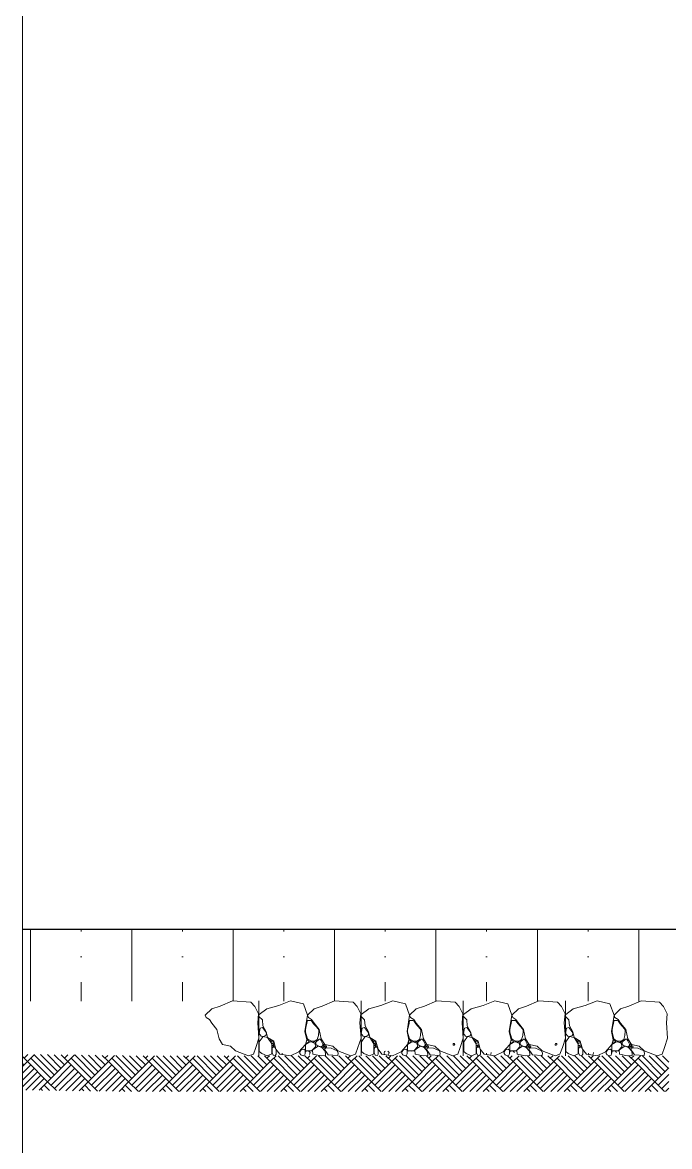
# Model space of a CAD drawing. Header units: millimetres. Extents: x -1932176 to 78768, y -1967 to 1266654.
# Drawn here: x -1855341.279 to -1855338.567, y 1151205.498 to 1151210.206 of the extents above; entities that cross this region are included whole.
import ezdxf

# ---------------------------------------------------------------- set-up
doc = ezdxf.new("R2010")
doc.units = ezdxf.units.MM
for name, color, linetype, lineweight in [('centre line circle', 231, 'Continuous', 15), ('GROUND HATCH', 252, 'Continuous', 5), ('HATCH', 250, 'Continuous', 13), ('section lines', 10, 'Continuous', 30)]:
    doc.layers.add(name, color=color, linetype=linetype, lineweight=lineweight)

msp = doc.modelspace()

# ---------------------------------------------------------------- hatches: boundary and pattern name
at = {"layer": 'GROUND HATCH', "ltscale": 3, "transparency": 33554687}
h = msp.add_hatch(dxfattribs=at)
h.set_pattern_fill('AR-PARQ1', color=256, scale=0.01, angle=45)
h.set_pattern_definition([(135, (-1856337.68526, 1150927.45162), (-0.169705627, 1e-17), [0.12, -0.12]), (135, (-1856337.67112, 1150927.46577), (-0.169705627, 1e-17), [0.12, -0.12]), (135, (-1856337.65698, 1150927.47991), (-0.169705627, 1e-17), [0.12, -0.12]), (135, (-1856337.64284, 1150927.49405), (-0.169705627, 1e-17), [0.12, -0.12]), (135, (-1856337.6287, 1150927.50819), (-0.169705627, 1e-17), [0.12, -0.12]), (135, (-1856337.61455, 1150927.52234), (-0.169705627, 1e-17), [0.12, -0.12]), (135, (-1856337.60041, 1150927.53648), (-0.169705627, 1e-17), [0.12, -0.12]), (45, (-1856337.77012, 1150927.53648), (0.169705627, -1e-17), [0.12, -0.12]), (45, (-1856337.78426, 1150927.55062), (0.169705627, -1e-17), [0.12, -0.12]), (45, (-1856337.7984, 1150927.56476), (0.169705627, -1e-17), [0.12, -0.12]), (45, (-1856337.81254, 1150927.5789), (0.169705627, -1e-17), [0.12, -0.12]), (45, (-1856337.82668, 1150927.59305), (0.169705627, -1e-17), [0.12, -0.12]), (45, (-1856337.84083, 1150927.60719), (0.169705627, -1e-17), [0.12, -0.12]), (45, (-1856337.85497, 1150927.62133), (0.169705627, -1e-17), [0.12, -0.12])])
h.paths.add_polyline_path([(-1855340.81393, 1151205.72814), (-1855340.3856, 1151205.72814), (-1855339.95726, 1151205.72814), (-1855339.52893, 1151205.72814), (-1855339.10059, 1151205.72814), (-1855338.56974, 1151205.72814), (-1855338.56974, 1151205.87814), (-1855339.10059, 1151205.87814), (-1855339.52893, 1151205.87814), (-1855339.95726, 1151205.87814), (-1855340.3856, 1151205.87814), (-1855340.81393, 1151205.87814), (-1855341.27928, 1151205.88447), (-1855341.27928, 1151205.73447)])
at = {"layer": 'HATCH', "transparency": 33554582}
h = msp.add_hatch(dxfattribs=at)
h.set_pattern_fill('ANSI35', color=256, scale=1.7, angle=45)
h.set_pattern_definition([(90, (-1855419.87125, 1150986.77993), (-0.425, 8e-17), []), (90, (-1855419.65875, 1150986.99243), (-0.425, 8e-17), [0.53125, -0.10625, 0, -0.10625])])
h.paths.add_polyline_path([(-1855330.07635, 1151207.30688), (-1855337.65683, 1151207.30688), (-1855337.65683, 1151207.00688), (-1855337.19708, 1151207.00688), (-1855329.87345, 1151207.00688), (-1855329.87345, 1151207.20147)])
h.paths.add_polyline_path([(-1855337.65708, 1151206.40688), (-1855341.27928, 1151206.40688), (-1855341.27928, 1151206.10688), (-1855337.65708, 1151206.10688)])
h.paths.add_polyline_path([(-1855313.98647, 1151206.40688), (-1855313.98647, 1151206.10731)])

# ---------------------------------------------------------------- linework, layer by layer
at = {"layer": 'centre line circle'}
msp.add_lwpolyline([(-1855321.5808, 1151221.0205), (-1855321.5808, 1151198.94708), (-1855341.27928, 1151198.94708), (-1855341.27928, 1151221.0205)], dxfattribs=at)
msp.add_lwpolyline([(-1855321.5808, 1151221.0205), (-1855321.5808, 1151198.94708), (-1855341.27928, 1151198.94708), (-1855341.27928, 1151221.0205)], dxfattribs=at)
at = {"layer": 'GROUND HATCH'}
for p, q in [((-1855340.28839, 1151205.87814), (-1855340.28839, 1151206.10814)), ((-1855340.28839, 1151205.87814), (-1855340.28839, 1151206.10814)), ((-1855340.28839, 1151205.87814), (-1855340.28839, 1151206.10814)), ((-1855339.86006, 1151205.87814), (-1855339.86006, 1151206.10814)), ((-1855339.86006, 1151205.87814), (-1855339.86006, 1151206.10814)), ((-1855339.86006, 1151205.87814), (-1855339.86006, 1151206.10814)), ((-1855339.43172, 1151205.87814), (-1855339.43172, 1151206.10814)), ((-1855339.43172, 1151205.87814), (-1855339.43172, 1151206.10814)), ((-1855339.43172, 1151205.87814), (-1855339.43172, 1151206.10814)), ((-1855339.00339, 1151205.87814), (-1855339.00339, 1151206.10814)), ((-1855339.00339, 1151205.87814), (-1855339.00339, 1151206.10814)), ((-1855339.00339, 1151205.87814), (-1855339.00339, 1151206.10814)), ((-1855340.09339, 1151205.89658), (-1855340.08802, 1151205.89804)), ((-1855340.08802, 1151205.89804), (-1855340.08405, 1151205.89821)), ((-1855340.08405, 1151205.89821), (-1855340.07885, 1151205.89738)), ((-1855339.76225, 1151205.89658), (-1855339.75689, 1151205.89804)), ((-1855339.65969, 1151205.89804), (-1855339.65572, 1151205.89821)), ((-1855339.65572, 1151205.89821), (-1855339.65051, 1151205.89738)), ((-1855339.23672, 1151205.89658), (-1855339.23135, 1151205.89804)), ((-1855339.23135, 1151205.89804), (-1855339.22738, 1151205.89821)), ((-1855339.22738, 1151205.89821), (-1855339.22218, 1151205.89738)), ((-1855338.80838, 1151205.89658), (-1855338.80302, 1151205.89804)), ((-1855338.80302, 1151205.89804), (-1855338.79905, 1151205.89821)), ((-1855338.79905, 1151205.89821), (-1855338.79384, 1151205.89738)), ((-1855340.19019, 1151205.88342), (-1855340.19107, 1151205.88842)), ((-1855340.09387, 1151205.88842), (-1855340.09339, 1151205.89658)), ((-1855340.07885, 1151205.89738), (-1855340.0739, 1151205.8921)), ((-1855340.0739, 1151205.8921), (-1855340.07538, 1151205.88335)), ((-1855339.76274, 1151205.88842), (-1855339.76225, 1151205.89658)), ((-1855339.76186, 1151205.88342), (-1855339.76274, 1151205.88842)), ((-1855339.74772, 1151205.89738), (-1855339.74277, 1151205.8921)), ((-1855339.74277, 1151205.8921), (-1855339.74425, 1151205.88335)), ((-1855339.33352, 1151205.88342), (-1855339.3344, 1151205.88842)), ((-1855339.31444, 1151205.8921), (-1855339.31591, 1151205.88335)), ((-1855339.2372, 1151205.88842), (-1855339.23672, 1151205.89658)), ((-1855339.22218, 1151205.89738), (-1855339.21723, 1151205.8921)), ((-1855338.90519, 1151205.88342), (-1855338.90607, 1151205.88842)), ((-1855338.8861, 1151205.8921), (-1855338.88758, 1151205.88335)), ((-1855338.80887, 1151205.88842), (-1855338.80838, 1151205.89658)), ((-1855338.79384, 1151205.89738), (-1855338.7889, 1151205.8921))]:
    msp.add_line(p, q, dxfattribs=at)
for points in [[(-1855340.51291, 1151206.04764), (-1855340.48521, 1151206.07421), (-1855340.45103, 1151206.08559), (-1855340.39923, 1151206.10763), (-1855340.32188, 1151206.10245), (-1855340.3049, 1151206.08502), (-1855340.28981, 1151206.05346), (-1855340.29311, 1151206.01672), (-1855340.28839, 1151205.9515), (-1855340.30113, 1151205.91334), (-1855340.31103, 1151205.88461), (-1855340.33178, 1151205.87814), (-1855340.38602, 1151205.89874), (-1855340.40724, 1151205.91852), (-1855340.44026, 1151205.92606), (-1855340.45535, 1151205.94961), (-1855340.46384, 1151205.98824), (-1855340.48506, 1151206.01462), (-1855340.49591, 1151206.03063), (-1855340.50911, 1151206.03911), (-1855340.50911, 1151206.03911), (-1855340.51291, 1151206.04764)], [(-1855340.28722, 1151206.0513), (-1855340.25543, 1151206.07537), (-1855340.20522, 1151206.08936), (-1855340.15518, 1151206.10814), (-1855340.10162, 1151206.09546), (-1855340.08458, 1151206.04764), (-1855340.09513, 1151205.98036), (-1855340.08783, 1151205.9447), (-1855340.09351, 1151205.92525), (-1855340.12029, 1151205.89445), (-1855340.15585, 1151205.87814), (-1855340.20055, 1151205.88549), (-1855340.2169, 1151205.90645), (-1855340.22589, 1151205.93912), (-1855340.25152, 1151205.95443), (-1855340.25763, 1151205.9784), (-1855340.27175, 1151206.0033), (-1855340.27363, 1151206.0282), (-1855340.2878, 1151206.04267)], [(-1855340.08458, 1151206.04764), (-1855340.05687, 1151206.07421), (-1855340.02269, 1151206.08559), (-1855339.97089, 1151206.10763), (-1855339.89355, 1151206.10245), (-1855339.87657, 1151206.08502), (-1855339.86148, 1151206.05346), (-1855339.86478, 1151206.01672), (-1855339.86006, 1151205.9515), (-1855339.87279, 1151205.91334), (-1855339.8827, 1151205.88461), (-1855339.90345, 1151205.87814), (-1855339.95768, 1151205.89874), (-1855339.97891, 1151205.91852), (-1855340.01192, 1151205.92606), (-1855340.02701, 1151205.94961), (-1855340.0355, 1151205.98824), (-1855340.05672, 1151206.01462), (-1855340.06757, 1151206.03063), (-1855340.08078, 1151206.03911), (-1855340.08078, 1151206.03911), (-1855340.08458, 1151206.04764)], [(-1855339.85888, 1151206.0513), (-1855339.82709, 1151206.07537), (-1855339.77689, 1151206.08936), (-1855339.72685, 1151206.10814), (-1855339.67329, 1151206.09546), (-1855339.65624, 1151206.04764), (-1855339.66679, 1151205.98036), (-1855339.65949, 1151205.9447), (-1855339.66517, 1151205.92525), (-1855339.69195, 1151205.89445), (-1855339.72751, 1151205.87814), (-1855339.77221, 1151205.88549), (-1855339.78857, 1151205.90645), (-1855339.79756, 1151205.93912), (-1855339.82318, 1151205.95443), (-1855339.8293, 1151205.9784), (-1855339.84341, 1151206.0033), (-1855339.84529, 1151206.0282), (-1855339.85946, 1151206.04267)], [(-1855339.65624, 1151206.04764), (-1855339.62854, 1151206.07421), (-1855339.59436, 1151206.08559), (-1855339.54256, 1151206.10763), (-1855339.46521, 1151206.10245), (-1855339.44823, 1151206.08502), (-1855339.43314, 1151206.05346), (-1855339.43644, 1151206.01672), (-1855339.43172, 1151205.9515), (-1855339.44446, 1151205.91334), (-1855339.45436, 1151205.88461), (-1855339.47511, 1151205.87814), (-1855339.52935, 1151205.89874), (-1855339.55057, 1151205.91852), (-1855339.58359, 1151205.92606), (-1855339.59868, 1151205.94961), (-1855339.60717, 1151205.98824), (-1855339.62839, 1151206.01462), (-1855339.63924, 1151206.03063), (-1855339.65244, 1151206.03911), (-1855339.65244, 1151206.03911), (-1855339.65624, 1151206.04764)], [(-1855339.43055, 1151206.0513), (-1855339.39876, 1151206.07537), (-1855339.34855, 1151206.08936), (-1855339.29851, 1151206.10814), (-1855339.24495, 1151206.09546), (-1855339.22791, 1151206.04764), (-1855339.23846, 1151205.98036), (-1855339.23116, 1151205.9447), (-1855339.23684, 1151205.92525), (-1855339.26362, 1151205.89445), (-1855339.29918, 1151205.87814), (-1855339.34388, 1151205.88549), (-1855339.36023, 1151205.90645), (-1855339.36922, 1151205.93912), (-1855339.39485, 1151205.95443), (-1855339.40096, 1151205.9784), (-1855339.41508, 1151206.0033), (-1855339.41696, 1151206.0282), (-1855339.43113, 1151206.04267)], [(-1855339.22791, 1151206.04764), (-1855339.2002, 1151206.07421), (-1855339.16602, 1151206.08559), (-1855339.11422, 1151206.10763), (-1855339.03688, 1151206.10245), (-1855339.0199, 1151206.08502), (-1855339.00481, 1151206.05346), (-1855339.00811, 1151206.01672), (-1855339.00339, 1151205.9515), (-1855339.01612, 1151205.91334), (-1855339.02603, 1151205.88461), (-1855339.04678, 1151205.87814), (-1855339.10101, 1151205.89874), (-1855339.12224, 1151205.91852), (-1855339.15525, 1151205.92606), (-1855339.17034, 1151205.94961), (-1855339.17883, 1151205.98824), (-1855339.20005, 1151206.01462), (-1855339.2109, 1151206.03063), (-1855339.22411, 1151206.03911), (-1855339.22411, 1151206.03911), (-1855339.22791, 1151206.04764)], [(-1855339.00221, 1151206.0513), (-1855338.97042, 1151206.07537), (-1855338.92022, 1151206.08936), (-1855338.87018, 1151206.10814), (-1855338.81662, 1151206.09546), (-1855338.79957, 1151206.04764), (-1855338.81012, 1151205.98036), (-1855338.80282, 1151205.9447), (-1855338.8085, 1151205.92525), (-1855338.83528, 1151205.89445), (-1855338.87084, 1151205.87814), (-1855338.91554, 1151205.88549), (-1855338.9319, 1151205.90645), (-1855338.94089, 1151205.93912), (-1855338.96651, 1151205.95443), (-1855338.97263, 1151205.9784), (-1855338.98674, 1151206.0033), (-1855338.98862, 1151206.0282), (-1855339.00279, 1151206.04267)], [(-1855338.79957, 1151206.04764), (-1855338.77187, 1151206.07421), (-1855338.73769, 1151206.08559), (-1855338.68589, 1151206.10763), (-1855338.60854, 1151206.10245), (-1855338.59156, 1151206.08502), (-1855338.57647, 1151206.05346), (-1855338.57977, 1151206.01672), (-1855338.57505, 1151205.9515), (-1855338.58779, 1151205.91334), (-1855338.59769, 1151205.88461), (-1855338.61844, 1151205.87814), (-1855338.67268, 1151205.89874), (-1855338.6939, 1151205.91852), (-1855338.72692, 1151205.92606), (-1855338.74201, 1151205.94961), (-1855338.7505, 1151205.98824), (-1855338.77172, 1151206.01462), (-1855338.78257, 1151206.03063), (-1855338.79577, 1151206.03911), (-1855338.79577, 1151206.03911), (-1855338.79957, 1151206.04764)], [(-1855340.2788, 1151205.95977), (-1855340.28766, 1151205.97192), (-1855340.28343, 1151205.99337), (-1855340.27339, 1151205.99636), (-1855340.25673, 1151205.97476), (-1855340.25848, 1151205.96343), (-1855340.27064, 1151205.95823), (-1855340.2788, 1151205.95977)], [(-1855340.06967, 1151206.02527), (-1855340.08458, 1151206.02527), (-1855340.08694, 1151206.01468), (-1855340.09095, 1151205.99663), (-1855340.09304, 1151205.9856), (-1855340.09304, 1151205.97727), (-1855340.08503, 1151205.94896), (-1855340.0781, 1151205.94351), (-1855340.06696, 1151205.93885), (-1855340.05729, 1151205.93885), (-1855340.0499, 1151205.94181), (-1855340.04342, 1151205.94578), (-1855340.03876, 1151205.96316), (-1855340.03717, 1151205.98078), (-1855340.03898, 1151205.98969), (-1855340.05126, 1151206.00377), (-1855340.0586, 1151206.01219), (-1855340.06719, 1151206.02413), (-1855340.06967, 1151206.02527)], [(-1855339.85046, 1151205.95977), (-1855339.85933, 1151205.97192), (-1855339.8551, 1151205.99337), (-1855339.84505, 1151205.99636), (-1855339.82839, 1151205.97476), (-1855339.83014, 1151205.96343), (-1855339.84231, 1151205.95823), (-1855339.85046, 1151205.95977)], [(-1855339.64134, 1151206.02527), (-1855339.65625, 1151206.02527), (-1855339.6586, 1151206.01468), (-1855339.66262, 1151205.99663), (-1855339.6647, 1151205.9856), (-1855339.6647, 1151205.97727), (-1855339.6567, 1151205.94896), (-1855339.64976, 1151205.94351), (-1855339.63862, 1151205.93885), (-1855339.62896, 1151205.93885), (-1855339.62157, 1151205.94181), (-1855339.61509, 1151205.94578), (-1855339.61042, 1151205.96316), (-1855339.60883, 1151205.98078), (-1855339.61065, 1151205.98969), (-1855339.62293, 1151206.00377), (-1855339.63027, 1151206.01219), (-1855339.63885, 1151206.02413), (-1855339.64134, 1151206.02527)], [(-1855339.42213, 1151205.95977), (-1855339.43099, 1151205.97192), (-1855339.42676, 1151205.99337), (-1855339.41672, 1151205.99636), (-1855339.40006, 1151205.97476), (-1855339.40181, 1151205.96343), (-1855339.41397, 1151205.95823), (-1855339.42213, 1151205.95977)], [(-1855339.213, 1151206.02527), (-1855339.22791, 1151206.02527), (-1855339.23027, 1151206.01468), (-1855339.23428, 1151205.99663), (-1855339.23637, 1151205.9856), (-1855339.23637, 1151205.97727), (-1855339.22836, 1151205.94896), (-1855339.22143, 1151205.94351), (-1855339.21029, 1151205.93885), (-1855339.20062, 1151205.93885), (-1855339.19323, 1151205.94181), (-1855339.18675, 1151205.94578), (-1855339.18209, 1151205.96316), (-1855339.1805, 1151205.98078), (-1855339.18231, 1151205.98969), (-1855339.19459, 1151206.00377), (-1855339.20193, 1151206.01219), (-1855339.21052, 1151206.02413), (-1855339.213, 1151206.02527)], [(-1855338.99379, 1151205.95977), (-1855339.00266, 1151205.97192), (-1855338.99843, 1151205.99337), (-1855338.98838, 1151205.99636), (-1855338.97172, 1151205.97476), (-1855338.97347, 1151205.96343), (-1855338.98564, 1151205.95823), (-1855338.99379, 1151205.95977)], [(-1855338.78467, 1151206.02527), (-1855338.79958, 1151206.02527), (-1855338.80193, 1151206.01468), (-1855338.80595, 1151205.99663), (-1855338.80803, 1151205.9856), (-1855338.80803, 1151205.97727), (-1855338.80003, 1151205.94896), (-1855338.79309, 1151205.94351), (-1855338.78195, 1151205.93885), (-1855338.77229, 1151205.93885), (-1855338.7649, 1151205.94181), (-1855338.75842, 1151205.94578), (-1855338.75375, 1151205.96316), (-1855338.75216, 1151205.98078), (-1855338.75398, 1151205.98969), (-1855338.76626, 1151206.00377), (-1855338.7736, 1151206.01219), (-1855338.78218, 1151206.02413), (-1855338.78467, 1151206.02527)], [(-1855340.23446, 1151205.92881), (-1855340.25152, 1151205.95443), (-1855340.27064, 1151205.95823), (-1855340.28641, 1151205.93586), (-1855340.28641, 1151205.89666), (-1855340.27608, 1151205.88715), (-1855340.25296, 1151205.87814), (-1855340.23446, 1151205.88572), (-1855340.23446, 1151205.92881)], [(-1855340.23954, 1151205.94526), (-1855340.23609, 1151205.94469), (-1855340.23447, 1151205.94296), (-1855340.23401, 1151205.94091), (-1855340.23481, 1151205.93948), (-1855340.23647, 1151205.9374), (-1855340.23791, 1151205.9374), (-1855340.23984, 1151205.93781), (-1855340.24083, 1151205.93929), (-1855340.24083, 1151205.94186), (-1855340.24011, 1151205.94416), (-1855340.23954, 1151205.94526)], [(-1855340.03602, 1151205.9472), (-1855340.05016, 1151205.93534), (-1855340.05016, 1151205.92545), (-1855340.04167, 1151205.92008), (-1855340.02696, 1151205.91556), (-1855340.01989, 1151205.92093), (-1855340.01989, 1151205.92714), (-1855340.02385, 1151205.93449), (-1855340.0264, 1151205.94099), (-1855340.03091, 1151205.94739), (-1855340.03579, 1151205.94739)], [(-1855339.80612, 1151205.92881), (-1855339.82318, 1151205.95443), (-1855339.84231, 1151205.95823), (-1855339.85807, 1151205.93586), (-1855339.85807, 1151205.89666), (-1855339.84775, 1151205.88715), (-1855339.82463, 1151205.87814), (-1855339.80612, 1151205.88572), (-1855339.80612, 1151205.92881)], [(-1855339.8112, 1151205.94526), (-1855339.80776, 1151205.94469), (-1855339.80613, 1151205.94296), (-1855339.80568, 1151205.94091), (-1855339.80647, 1151205.93948), (-1855339.80814, 1151205.9374), (-1855339.80958, 1151205.9374), (-1855339.81151, 1151205.93781), (-1855339.81249, 1151205.93929), (-1855339.81249, 1151205.94186), (-1855339.81177, 1151205.94416), (-1855339.8112, 1151205.94526)], [(-1855339.60768, 1151205.9472), (-1855339.62182, 1151205.93534), (-1855339.62182, 1151205.92545), (-1855339.61334, 1151205.92008), (-1855339.59863, 1151205.91556), (-1855339.59156, 1151205.92093), (-1855339.59156, 1151205.92714), (-1855339.59552, 1151205.93449), (-1855339.59806, 1151205.94099), (-1855339.60257, 1151205.94739), (-1855339.60746, 1151205.94739)], [(-1855339.37779, 1151205.92881), (-1855339.39485, 1151205.95443), (-1855339.41397, 1151205.95823), (-1855339.42974, 1151205.93586), (-1855339.42974, 1151205.89666), (-1855339.41941, 1151205.88715), (-1855339.39629, 1151205.87814), (-1855339.37779, 1151205.88572), (-1855339.37779, 1151205.92881)], [(-1855339.38287, 1151205.94526), (-1855339.37942, 1151205.94469), (-1855339.3778, 1151205.94296), (-1855339.37734, 1151205.94091), (-1855339.37814, 1151205.93948), (-1855339.3798, 1151205.9374), (-1855339.38124, 1151205.9374), (-1855339.38317, 1151205.93781), (-1855339.38416, 1151205.93929), (-1855339.38416, 1151205.94186), (-1855339.38344, 1151205.94416), (-1855339.38287, 1151205.94526)], [(-1855339.17935, 1151205.9472), (-1855339.19349, 1151205.93534), (-1855339.19349, 1151205.92545), (-1855339.185, 1151205.92008), (-1855339.17029, 1151205.91556), (-1855339.16322, 1151205.92093), (-1855339.16322, 1151205.92714), (-1855339.16718, 1151205.93449), (-1855339.16973, 1151205.94099), (-1855339.17424, 1151205.94739), (-1855339.17912, 1151205.94739)], [(-1855338.94945, 1151205.92881), (-1855338.96651, 1151205.95443), (-1855338.98564, 1151205.95823), (-1855339.0014, 1151205.93586), (-1855339.0014, 1151205.89666), (-1855338.99108, 1151205.88715), (-1855338.96796, 1151205.87814), (-1855338.94945, 1151205.88572), (-1855338.94945, 1151205.92881)], [(-1855338.95453, 1151205.94526), (-1855338.95109, 1151205.94469), (-1855338.94946, 1151205.94296), (-1855338.94901, 1151205.94091), (-1855338.9498, 1151205.93948), (-1855338.95147, 1151205.9374), (-1855338.95291, 1151205.9374), (-1855338.95484, 1151205.93781), (-1855338.95582, 1151205.93929), (-1855338.95582, 1151205.94186), (-1855338.9551, 1151205.94416), (-1855338.95453, 1151205.94526)], [(-1855338.75101, 1151205.9472), (-1855338.76515, 1151205.93534), (-1855338.76515, 1151205.92545), (-1855338.75667, 1151205.92008), (-1855338.74196, 1151205.91556), (-1855338.73489, 1151205.92093), (-1855338.73489, 1151205.92714), (-1855338.73885, 1151205.93449), (-1855338.74139, 1151205.94099), (-1855338.7459, 1151205.94739), (-1855338.75079, 1151205.94739)], [(-1855340.23492, 1151205.93868), (-1855340.23203, 1151205.93999), (-1855340.22624, 1151205.93655), (-1855340.22716, 1151205.9317), (-1855340.23009, 1151205.93068), (-1855340.23185, 1151205.93081), (-1855340.23329, 1151205.93081), (-1855340.23522, 1151205.93123), (-1855340.2362, 1151205.9327), (-1855340.2362, 1151205.93527), (-1855340.23548, 1151205.93758), (-1855340.23492, 1151205.93868)], [(-1855340.23302, 1151205.92181), (-1855340.22958, 1151205.92124), (-1855340.22795, 1151205.9195), (-1855340.2275, 1151205.91746), (-1855340.22829, 1151205.91602), (-1855340.22996, 1151205.91394), (-1855340.2314, 1151205.91394), (-1855340.23333, 1151205.91436), (-1855340.23431, 1151205.91583), (-1855340.23431, 1151205.9184), (-1855340.23359, 1151205.92071), (-1855340.23302, 1151205.92181)], [(-1855340.23234, 1151205.93012), (-1855340.2289, 1151205.92955), (-1855340.22727, 1151205.92781), (-1855340.22682, 1151205.92577), (-1855340.22761, 1151205.92433), (-1855340.22928, 1151205.92225), (-1855340.23072, 1151205.92225), (-1855340.23265, 1151205.92267), (-1855340.23363, 1151205.92414), (-1855340.23363, 1151205.92672), (-1855340.23291, 1151205.92902), (-1855340.23234, 1151205.93012)], [(-1855340.23241, 1151205.91075), (-1855340.2266, 1151205.9143), (-1855340.22069, 1151205.9143), (-1855340.21597, 1151205.90125), (-1855340.21597, 1151205.88555), (-1855340.21981, 1151205.87986), (-1855340.22891, 1151205.88106), (-1855340.23318, 1151205.89037), (-1855340.23318, 1151205.90417), (-1855340.23241, 1151205.91075)], [(-1855340.22631, 1151205.92367), (-1855340.22287, 1151205.9231), (-1855340.22124, 1151205.92136), (-1855340.22079, 1151205.91932), (-1855340.22158, 1151205.91789), (-1855340.22325, 1151205.91581), (-1855340.22468, 1151205.91581), (-1855340.22661, 1151205.91622), (-1855340.2276, 1151205.9177), (-1855340.2276, 1151205.92027), (-1855340.22688, 1151205.92257), (-1855340.22631, 1151205.92367)], [(-1855340.11057, 1151205.90281), (-1855340.09989, 1151205.90569), (-1855340.09461, 1151205.90138), (-1855340.09461, 1151205.88696), (-1855340.09717, 1151205.88055), (-1855340.10292, 1151205.87829), (-1855340.11273, 1151205.88169), (-1855340.1172, 1151205.88824), (-1855340.1172, 1151205.89401), (-1855340.11057, 1151205.90281)], [(-1855340.07929, 1151205.93387), (-1855340.09351, 1151205.92525), (-1855340.09311, 1151205.89855), (-1855340.08336, 1151205.89855), (-1855340.0671, 1151205.89855), (-1855340.05136, 1151205.9152), (-1855340.053, 1151205.92992), (-1855340.06828, 1151205.93674), (-1855340.07499, 1151205.93648), (-1855340.07929, 1151205.93387)], [(-1855340.08642, 1151205.94298), (-1855340.08832, 1151205.93823), (-1855340.08963, 1151205.93497), (-1855340.08963, 1151205.93263), (-1855340.08728, 1151205.93111), (-1855340.08433, 1151205.93272), (-1855340.08079, 1151205.93466), (-1855340.07844, 1151205.93775), (-1855340.07844, 1151205.93946), (-1855340.08072, 1151205.94165), (-1855340.08262, 1151205.94346), (-1855340.0849, 1151205.94346), (-1855340.08642, 1151205.94298)], [(-1855340.05494, 1151205.90876), (-1855340.03947, 1151205.91842), (-1855340.02388, 1151205.91347), (-1855340.01047, 1151205.89784), (-1855340.00859, 1151205.8851), (-1855340.00859, 1151205.87994), (-1855340.02758, 1151205.87814), (-1855340.06208, 1151205.88539), (-1855340.06353, 1151205.90117), (-1855340.06353, 1151205.90117), (-1855340.05494, 1151205.90876)], [(-1855340.05605, 1151205.93817), (-1855340.05798, 1151205.93567), (-1855340.05887, 1151205.93384), (-1855340.05754, 1151205.93291), (-1855340.05629, 1151205.93204), (-1855340.05312, 1151205.93094), (-1855340.05144, 1151205.93232), (-1855340.05086, 1151205.93394), (-1855340.05062, 1151205.93591), (-1855340.05131, 1151205.93684), (-1855340.05325, 1151205.93822), (-1855340.05472, 1151205.93852), (-1855340.05605, 1151205.93817)], [(-1855340.02129, 1151205.91926), (-1855340.01784, 1151205.91869), (-1855340.01621, 1151205.91696), (-1855340.01576, 1151205.91491), (-1855340.01655, 1151205.91348), (-1855340.01822, 1151205.9114), (-1855340.01966, 1151205.9114), (-1855340.02159, 1151205.91181), (-1855340.02257, 1151205.91329), (-1855340.02257, 1151205.91586), (-1855340.02185, 1151205.91816), (-1855340.02129, 1151205.91926)], [(-1855340.01646, 1151205.92628), (-1855340.01302, 1151205.92571), (-1855340.01139, 1151205.92397), (-1855340.01093, 1151205.92193), (-1855340.01173, 1151205.9205), (-1855340.01339, 1151205.91842), (-1855340.01483, 1151205.91842), (-1855340.01676, 1151205.91883), (-1855340.01775, 1151205.92031), (-1855340.01775, 1151205.92288), (-1855340.01703, 1151205.92518), (-1855340.01646, 1151205.92628)], [(-1855340.01348, 1151205.90672), (-1855340.00559, 1151205.91078), (-1855339.98514, 1151205.90997), (-1855339.96006, 1151205.89837), (-1855339.95632, 1151205.88927), (-1855339.95767, 1151205.87954), (-1855339.99835, 1151205.88183), (-1855340.00664, 1151205.89488), (-1855340.01229, 1151205.90377), (-1855340.01348, 1151205.90672)], [(-1855340.01043, 1151205.91983), (-1855340.00698, 1151205.91926), (-1855340.00536, 1151205.91753), (-1855340.0049, 1151205.91548), (-1855340.0057, 1151205.91405), (-1855340.00736, 1151205.91197), (-1855340.0088, 1151205.91197), (-1855340.01073, 1151205.91239), (-1855340.01171, 1151205.91386), (-1855340.01171, 1151205.91643), (-1855340.011, 1151205.91874), (-1855340.01043, 1151205.91983)], [(-1855339.80658, 1151205.93868), (-1855339.8037, 1151205.93999), (-1855339.7979, 1151205.93655), (-1855339.79882, 1151205.9317), (-1855339.80175, 1151205.93068), (-1855339.80352, 1151205.93081), (-1855339.80495, 1151205.93081), (-1855339.80688, 1151205.93123), (-1855339.80787, 1151205.9327), (-1855339.80787, 1151205.93527), (-1855339.80715, 1151205.93758), (-1855339.80658, 1151205.93868)], [(-1855339.80469, 1151205.92181), (-1855339.80124, 1151205.92124), (-1855339.79962, 1151205.9195), (-1855339.79916, 1151205.91746), (-1855339.79996, 1151205.91602), (-1855339.80162, 1151205.91394), (-1855339.80306, 1151205.91394), (-1855339.80499, 1151205.91436), (-1855339.80597, 1151205.91583), (-1855339.80597, 1151205.9184), (-1855339.80525, 1151205.92071), (-1855339.80469, 1151205.92181)], [(-1855339.80401, 1151205.93012), (-1855339.80056, 1151205.92955), (-1855339.79894, 1151205.92781), (-1855339.79848, 1151205.92577), (-1855339.79928, 1151205.92433), (-1855339.80094, 1151205.92225), (-1855339.80238, 1151205.92225), (-1855339.80431, 1151205.92267), (-1855339.8053, 1151205.92414), (-1855339.8053, 1151205.92672), (-1855339.80458, 1151205.92902), (-1855339.80401, 1151205.93012)], [(-1855339.80407, 1151205.91075), (-1855339.79827, 1151205.9143), (-1855339.79235, 1151205.9143), (-1855339.78763, 1151205.90125), (-1855339.78763, 1151205.88555), (-1855339.79147, 1151205.87986), (-1855339.80057, 1151205.88106), (-1855339.80485, 1151205.89037), (-1855339.80485, 1151205.90417), (-1855339.80407, 1151205.91075)], [(-1855339.79798, 1151205.92367), (-1855339.79453, 1151205.9231), (-1855339.79291, 1151205.92136), (-1855339.79245, 1151205.91932), (-1855339.79325, 1151205.91789), (-1855339.79491, 1151205.91581), (-1855339.79635, 1151205.91581), (-1855339.79828, 1151205.91622), (-1855339.79926, 1151205.9177), (-1855339.79926, 1151205.92027), (-1855339.79854, 1151205.92257), (-1855339.79798, 1151205.92367)], [(-1855339.68223, 1151205.90281), (-1855339.67156, 1151205.90569), (-1855339.66628, 1151205.90138), (-1855339.66628, 1151205.88696), (-1855339.66883, 1151205.88055), (-1855339.67459, 1151205.87829), (-1855339.6844, 1151205.88169), (-1855339.68886, 1151205.88824), (-1855339.68886, 1151205.89401), (-1855339.68223, 1151205.90281)], [(-1855339.65096, 1151205.93387), (-1855339.66517, 1151205.92525), (-1855339.66477, 1151205.89855), (-1855339.65502, 1151205.89855), (-1855339.63876, 1151205.89855), (-1855339.62302, 1151205.9152), (-1855339.62466, 1151205.92992), (-1855339.63995, 1151205.93674), (-1855339.64666, 1151205.93648), (-1855339.65096, 1151205.93387)], [(-1855339.65809, 1151205.94298), (-1855339.65999, 1151205.93823), (-1855339.66129, 1151205.93497), (-1855339.66129, 1151205.93263), (-1855339.65894, 1151205.93111), (-1855339.656, 1151205.93272), (-1855339.65246, 1151205.93466), (-1855339.6501, 1151205.93775), (-1855339.6501, 1151205.93946), (-1855339.65238, 1151205.94165), (-1855339.65428, 1151205.94346), (-1855339.65657, 1151205.94346), (-1855339.65809, 1151205.94298)], [(-1855339.6266, 1151205.90876), (-1855339.61114, 1151205.91842), (-1855339.59555, 1151205.91347), (-1855339.58214, 1151205.89784), (-1855339.58025, 1151205.8851), (-1855339.58025, 1151205.87994), (-1855339.59924, 1151205.87814), (-1855339.63375, 1151205.88539), (-1855339.6352, 1151205.90117), (-1855339.6352, 1151205.90117), (-1855339.6266, 1151205.90876)], [(-1855339.62771, 1151205.93817), (-1855339.62965, 1151205.93567), (-1855339.63054, 1151205.93384), (-1855339.6292, 1151205.93291), (-1855339.62796, 1151205.93204), (-1855339.62479, 1151205.93094), (-1855339.62311, 1151205.93232), (-1855339.62252, 1151205.93394), (-1855339.62228, 1151205.93591), (-1855339.62297, 1151205.93684), (-1855339.62492, 1151205.93822), (-1855339.62638, 1151205.93852), (-1855339.62771, 1151205.93817)], [(-1855339.59295, 1151205.91926), (-1855339.58951, 1151205.91869), (-1855339.58788, 1151205.91696), (-1855339.58742, 1151205.91491), (-1855339.58822, 1151205.91348), (-1855339.58988, 1151205.9114), (-1855339.59132, 1151205.9114), (-1855339.59325, 1151205.91181), (-1855339.59424, 1151205.91329), (-1855339.59424, 1151205.91586), (-1855339.59352, 1151205.91816), (-1855339.59295, 1151205.91926)], [(-1855339.58812, 1151205.92628), (-1855339.58468, 1151205.92571), (-1855339.58305, 1151205.92397), (-1855339.5826, 1151205.92193), (-1855339.58339, 1151205.9205), (-1855339.58506, 1151205.91842), (-1855339.5865, 1151205.91842), (-1855339.58843, 1151205.91883), (-1855339.58941, 1151205.92031), (-1855339.58941, 1151205.92288), (-1855339.58869, 1151205.92518), (-1855339.58812, 1151205.92628)], [(-1855339.58515, 1151205.90672), (-1855339.57725, 1151205.91078), (-1855339.55681, 1151205.90997), (-1855339.53173, 1151205.89837), (-1855339.52799, 1151205.88927), (-1855339.52934, 1151205.87954), (-1855339.57002, 1151205.88183), (-1855339.57831, 1151205.89488), (-1855339.58395, 1151205.90377), (-1855339.58515, 1151205.90672)], [(-1855339.58209, 1151205.91983), (-1855339.57865, 1151205.91926), (-1855339.57702, 1151205.91753), (-1855339.57657, 1151205.91548), (-1855339.57736, 1151205.91405), (-1855339.57903, 1151205.91197), (-1855339.58047, 1151205.91197), (-1855339.5824, 1151205.91239), (-1855339.58338, 1151205.91386), (-1855339.58338, 1151205.91643), (-1855339.58266, 1151205.91874), (-1855339.58209, 1151205.91983)], [(-1855339.47288, 1151205.93012), (-1855339.46943, 1151205.92955), (-1855339.46781, 1151205.92781), (-1855339.46735, 1151205.92577), (-1855339.46815, 1151205.92433), (-1855339.46981, 1151205.92225), (-1855339.47125, 1151205.92225), (-1855339.47318, 1151205.92267), (-1855339.47416, 1151205.92414), (-1855339.47416, 1151205.92672), (-1855339.47344, 1151205.92902), (-1855339.47288, 1151205.93012)], [(-1855339.37825, 1151205.93868), (-1855339.37536, 1151205.93999), (-1855339.36957, 1151205.93655), (-1855339.37049, 1151205.9317), (-1855339.37342, 1151205.93068), (-1855339.37518, 1151205.93081), (-1855339.37662, 1151205.93081), (-1855339.37855, 1151205.93123), (-1855339.37953, 1151205.9327), (-1855339.37953, 1151205.93527), (-1855339.37881, 1151205.93758), (-1855339.37825, 1151205.93868)], [(-1855339.37635, 1151205.92181), (-1855339.37291, 1151205.92124), (-1855339.37128, 1151205.9195), (-1855339.37083, 1151205.91746), (-1855339.37162, 1151205.91602), (-1855339.37329, 1151205.91394), (-1855339.37472, 1151205.91394), (-1855339.37666, 1151205.91436), (-1855339.37764, 1151205.91583), (-1855339.37764, 1151205.9184), (-1855339.37692, 1151205.92071), (-1855339.37635, 1151205.92181)], [(-1855339.37574, 1151205.91075), (-1855339.36993, 1151205.9143), (-1855339.36402, 1151205.9143), (-1855339.3593, 1151205.90125), (-1855339.3593, 1151205.88555), (-1855339.36314, 1151205.87986), (-1855339.37224, 1151205.88106), (-1855339.37651, 1151205.89037), (-1855339.37651, 1151205.90417), (-1855339.37574, 1151205.91075)], [(-1855339.36964, 1151205.92367), (-1855339.3662, 1151205.9231), (-1855339.36457, 1151205.92136), (-1855339.36412, 1151205.91932), (-1855339.36491, 1151205.91789), (-1855339.36658, 1151205.91581), (-1855339.36801, 1151205.91581), (-1855339.36994, 1151205.91622), (-1855339.37093, 1151205.9177), (-1855339.37093, 1151205.92027), (-1855339.37021, 1151205.92257), (-1855339.36964, 1151205.92367)], [(-1855339.2539, 1151205.90281), (-1855339.24322, 1151205.90569), (-1855339.23794, 1151205.90138), (-1855339.23794, 1151205.88696), (-1855339.2405, 1151205.88055), (-1855339.24625, 1151205.87829), (-1855339.25606, 1151205.88169), (-1855339.26053, 1151205.88824), (-1855339.26053, 1151205.89401), (-1855339.2539, 1151205.90281)], [(-1855339.22262, 1151205.93387), (-1855339.23684, 1151205.92525), (-1855339.23644, 1151205.89855), (-1855339.22669, 1151205.89855), (-1855339.21043, 1151205.89855), (-1855339.19469, 1151205.9152), (-1855339.19633, 1151205.92992), (-1855339.21161, 1151205.93674), (-1855339.21832, 1151205.93648), (-1855339.22262, 1151205.93387)], [(-1855339.22975, 1151205.94298), (-1855339.23165, 1151205.93823), (-1855339.23296, 1151205.93497), (-1855339.23296, 1151205.93263), (-1855339.23061, 1151205.93111), (-1855339.22766, 1151205.93272), (-1855339.22412, 1151205.93466), (-1855339.22177, 1151205.93775), (-1855339.22177, 1151205.93946), (-1855339.22405, 1151205.94165), (-1855339.22595, 1151205.94346), (-1855339.22823, 1151205.94346), (-1855339.22975, 1151205.94298)], [(-1855339.19827, 1151205.90876), (-1855339.1828, 1151205.91842), (-1855339.16721, 1151205.91347), (-1855339.1538, 1151205.89784), (-1855339.15192, 1151205.8851), (-1855339.15192, 1151205.87994), (-1855339.17091, 1151205.87814), (-1855339.20541, 1151205.88539), (-1855339.20686, 1151205.90117), (-1855339.20686, 1151205.90117), (-1855339.19827, 1151205.90876)], [(-1855339.19938, 1151205.93817), (-1855339.20131, 1151205.93567), (-1855339.2022, 1151205.93384), (-1855339.20087, 1151205.93291), (-1855339.19962, 1151205.93204), (-1855339.19645, 1151205.93094), (-1855339.19477, 1151205.93232), (-1855339.19419, 1151205.93394), (-1855339.19395, 1151205.93591), (-1855339.19464, 1151205.93684), (-1855339.19658, 1151205.93822), (-1855339.19805, 1151205.93852), (-1855339.19938, 1151205.93817)], [(-1855339.16462, 1151205.91926), (-1855339.16117, 1151205.91869), (-1855339.15954, 1151205.91696), (-1855339.15909, 1151205.91491), (-1855339.15988, 1151205.91348), (-1855339.16155, 1151205.9114), (-1855339.16299, 1151205.9114), (-1855339.16492, 1151205.91181), (-1855339.1659, 1151205.91329), (-1855339.1659, 1151205.91586), (-1855339.16518, 1151205.91816), (-1855339.16462, 1151205.91926)], [(-1855339.15979, 1151205.92628), (-1855339.15635, 1151205.92571), (-1855339.15472, 1151205.92397), (-1855339.15426, 1151205.92193), (-1855339.15506, 1151205.9205), (-1855339.15672, 1151205.91842), (-1855339.15816, 1151205.91842), (-1855339.16009, 1151205.91883), (-1855339.16108, 1151205.92031), (-1855339.16108, 1151205.92288), (-1855339.16036, 1151205.92518), (-1855339.15979, 1151205.92628)], [(-1855339.15681, 1151205.90672), (-1855339.14892, 1151205.91078), (-1855339.12847, 1151205.90997), (-1855339.10339, 1151205.89837), (-1855339.09965, 1151205.88927), (-1855339.101, 1151205.87954), (-1855339.14168, 1151205.88183), (-1855339.14997, 1151205.89488), (-1855339.15562, 1151205.90377), (-1855339.15681, 1151205.90672)], [(-1855339.15376, 1151205.91983), (-1855339.15031, 1151205.91926), (-1855339.14869, 1151205.91753), (-1855339.14823, 1151205.91548), (-1855339.14903, 1151205.91405), (-1855339.15069, 1151205.91197), (-1855339.15213, 1151205.91197), (-1855339.15406, 1151205.91239), (-1855339.15504, 1151205.91386), (-1855339.15504, 1151205.91643), (-1855339.15433, 1151205.91874), (-1855339.15376, 1151205.91983)], [(-1855339.04454, 1151205.93012), (-1855339.0411, 1151205.92955), (-1855339.03947, 1151205.92781), (-1855339.03902, 1151205.92577), (-1855339.03981, 1151205.92433), (-1855339.04148, 1151205.92225), (-1855339.04291, 1151205.92225), (-1855339.04484, 1151205.92267), (-1855339.04583, 1151205.92414), (-1855339.04583, 1151205.92672), (-1855339.04511, 1151205.92902), (-1855339.04454, 1151205.93012)], [(-1855338.94991, 1151205.93868), (-1855338.94703, 1151205.93999), (-1855338.94123, 1151205.93655), (-1855338.94215, 1151205.9317), (-1855338.94508, 1151205.93068), (-1855338.94685, 1151205.93081), (-1855338.94828, 1151205.93081), (-1855338.95021, 1151205.93123), (-1855338.9512, 1151205.9327), (-1855338.9512, 1151205.93527), (-1855338.95048, 1151205.93758), (-1855338.94991, 1151205.93868)], [(-1855338.94802, 1151205.92181), (-1855338.94457, 1151205.92124), (-1855338.94295, 1151205.9195), (-1855338.94249, 1151205.91746), (-1855338.94329, 1151205.91602), (-1855338.94495, 1151205.91394), (-1855338.94639, 1151205.91394), (-1855338.94832, 1151205.91436), (-1855338.9493, 1151205.91583), (-1855338.9493, 1151205.9184), (-1855338.94858, 1151205.92071), (-1855338.94802, 1151205.92181)], [(-1855338.9474, 1151205.91075), (-1855338.9416, 1151205.9143), (-1855338.93568, 1151205.9143), (-1855338.93096, 1151205.90125), (-1855338.93096, 1151205.88555), (-1855338.9348, 1151205.87986), (-1855338.9439, 1151205.88106), (-1855338.94818, 1151205.89037), (-1855338.94818, 1151205.90417), (-1855338.9474, 1151205.91075)], [(-1855338.94131, 1151205.92367), (-1855338.93786, 1151205.9231), (-1855338.93624, 1151205.92136), (-1855338.93578, 1151205.91932), (-1855338.93658, 1151205.91789), (-1855338.93824, 1151205.91581), (-1855338.93968, 1151205.91581), (-1855338.94161, 1151205.91622), (-1855338.94259, 1151205.9177), (-1855338.94259, 1151205.92027), (-1855338.94187, 1151205.92257), (-1855338.94131, 1151205.92367)], [(-1855338.82556, 1151205.90281), (-1855338.81488, 1151205.90569), (-1855338.80961, 1151205.90138), (-1855338.80961, 1151205.88696), (-1855338.81216, 1151205.88055), (-1855338.81792, 1151205.87829), (-1855338.82773, 1151205.88169), (-1855338.83219, 1151205.88824), (-1855338.83219, 1151205.89401), (-1855338.82556, 1151205.90281)], [(-1855338.79429, 1151205.93387), (-1855338.8085, 1151205.92525), (-1855338.8081, 1151205.89855), (-1855338.79835, 1151205.89855), (-1855338.78209, 1151205.89855), (-1855338.76635, 1151205.9152), (-1855338.76799, 1151205.92992), (-1855338.78328, 1151205.93674), (-1855338.78998, 1151205.93648), (-1855338.79429, 1151205.93387)], [(-1855338.80142, 1151205.94298), (-1855338.80332, 1151205.93823), (-1855338.80462, 1151205.93497), (-1855338.80462, 1151205.93263), (-1855338.80227, 1151205.93111), (-1855338.79933, 1151205.93272), (-1855338.79579, 1151205.93466), (-1855338.79343, 1151205.93775), (-1855338.79343, 1151205.93946), (-1855338.79571, 1151205.94165), (-1855338.79761, 1151205.94346), (-1855338.7999, 1151205.94346), (-1855338.80142, 1151205.94298)], [(-1855338.76993, 1151205.90876), (-1855338.75447, 1151205.91842), (-1855338.73888, 1151205.91347), (-1855338.72547, 1151205.89784), (-1855338.72358, 1151205.8851), (-1855338.72358, 1151205.87994), (-1855338.74257, 1151205.87814), (-1855338.77708, 1151205.88539), (-1855338.77853, 1151205.90117), (-1855338.77853, 1151205.90117), (-1855338.76993, 1151205.90876)], [(-1855338.77104, 1151205.93817), (-1855338.77298, 1151205.93567), (-1855338.77387, 1151205.93384), (-1855338.77253, 1151205.93291), (-1855338.77129, 1151205.93204), (-1855338.76811, 1151205.93094), (-1855338.76644, 1151205.93232), (-1855338.76585, 1151205.93394), (-1855338.76561, 1151205.93591), (-1855338.7663, 1151205.93684), (-1855338.76825, 1151205.93822), (-1855338.76971, 1151205.93852), (-1855338.77104, 1151205.93817)], [(-1855338.73628, 1151205.91926), (-1855338.73284, 1151205.91869), (-1855338.73121, 1151205.91696), (-1855338.73075, 1151205.91491), (-1855338.73155, 1151205.91348), (-1855338.73321, 1151205.9114), (-1855338.73465, 1151205.9114), (-1855338.73658, 1151205.91181), (-1855338.73757, 1151205.91329), (-1855338.73757, 1151205.91586), (-1855338.73685, 1151205.91816), (-1855338.73628, 1151205.91926)], [(-1855338.73145, 1151205.92628), (-1855338.72801, 1151205.92571), (-1855338.72638, 1151205.92397), (-1855338.72593, 1151205.92193), (-1855338.72672, 1151205.9205), (-1855338.72839, 1151205.91842), (-1855338.72983, 1151205.91842), (-1855338.73176, 1151205.91883), (-1855338.73274, 1151205.92031), (-1855338.73274, 1151205.92288), (-1855338.73202, 1151205.92518), (-1855338.73145, 1151205.92628)], [(-1855338.72848, 1151205.90672), (-1855338.72058, 1151205.91078), (-1855338.70014, 1151205.90997), (-1855338.67506, 1151205.89837), (-1855338.67132, 1151205.88927), (-1855338.67267, 1151205.87954), (-1855338.71335, 1151205.88183), (-1855338.72164, 1151205.89488), (-1855338.72728, 1151205.90377), (-1855338.72848, 1151205.90672)], [(-1855338.72542, 1151205.91983), (-1855338.72198, 1151205.91926), (-1855338.72035, 1151205.91753), (-1855338.7199, 1151205.91548), (-1855338.72069, 1151205.91405), (-1855338.72236, 1151205.91197), (-1855338.7238, 1151205.91197), (-1855338.72573, 1151205.91239), (-1855338.72671, 1151205.91386), (-1855338.72671, 1151205.91643), (-1855338.72599, 1151205.91874), (-1855338.72542, 1151205.91983)]]:
    msp.add_lwpolyline(points, dxfattribs=at)
at = {"layer": 'section lines'}
msp.add_line((-1855337.65708, 1151206.40688), (-1855341.27928, 1151206.40688), dxfattribs=at)

doc.saveas('drawing.dxf')
